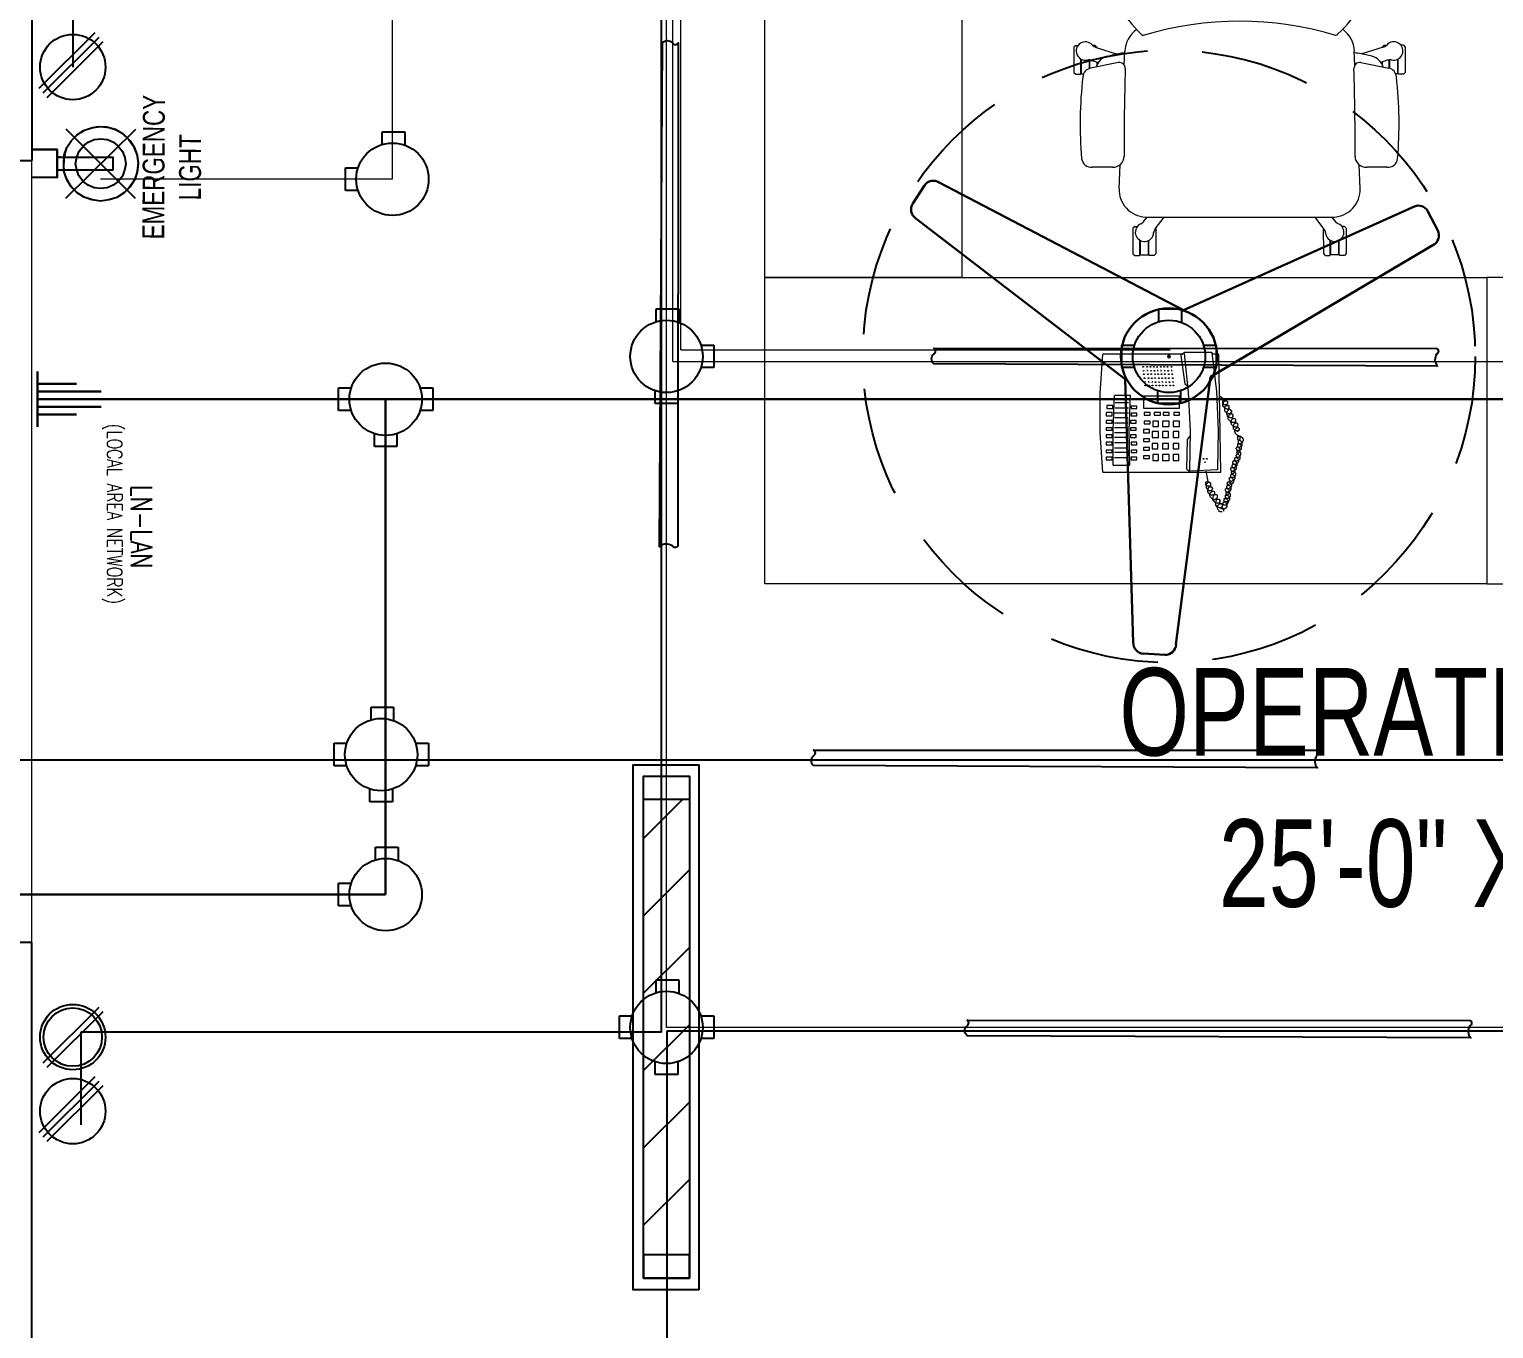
# Model space of a CAD drawing. Header units: inches. Extents: x 62 to 3150, y -3 to 634.
# Drawn here: x 309.3 to 443.2, y 132.3 to 251.1 of the extents above; entities that cross this region are included whole.
import ezdxf
from ezdxf.enums import TextEntityAlignment as Align

# ---------------------------------------------------------------- set-up
doc = ezdxf.new("R2010")
doc.units = ezdxf.units.IN
doc.header["$MEASUREMENT"] = 0
doc.linetypes.add('DASHED', pattern=[0.75, 0.5, -0.25])
for name, color, linetype in [('Cables', 7, 'Continuous'), ('Layer 1', 7, 'Continuous'), ('Sockets', 7, 'Continuous'), ('wall 05', 252, 'Continuous')]:
    doc.layers.add(name, color=color, linetype=linetype)
for name, color, linetype, lineweight in [('E-CF-Ceiling-Fan', 42, 'Continuous', 30), ('E-LAN', 6, 'Continuous', 30), ('HACTH', 8, 'Continuous', 9), ('ID-FURN', 7, 'Continuous', 15), ('Text', 252, 'Continuous', 15), ('WINDOW', 140, 'Continuous', 9)]:
    doc.layers.add(name, color=color, linetype=linetype, lineweight=lineweight)
doc.styles.add('Swiss721', font='swisscl.ttf')
doc.styles.add('TAVE1', font='ROMANS.shx', dxfattribs={"width": 0.75})

# ---------------------------------------------------------------- blocks, each defined once
blk = doc.blocks.new('ch-1')
at = {"layer": 'ID-FURN', "color": 252, "lineweight": 13}
for p, q in [((300.3, 344.5), (296.8, 340.7)), ((296.8, 340.7), (296.8, 331)), ((353.2, 344.5), (300.3, 344.5)), ((356.8, 340.7), (353.2, 344.5)), ((356.8, 340.7), (356.8, 336.1)), ((296.8, 331), (297.8, 330)), ((297.8, 330), (328.3, 330)), ((297.8, 329), (297.8, 324.4)), ((297.8, 329), (327.8, 329)), ((308.6, 312.4), (326.6, 312.4)), ((308.9, 311.3), (326.5, 311.3)), ((325.7, 307.1), (321.2, 293.8)), ((356.8, 300.6), (356.8, 305.2)), ((322.2, 296.8), (316, 296.8)), ((352.6, 298.3), (338.8, 254.6)), ((353.2, 296.8), (352.1, 296.8)), ((356.8, 300.6), (353.2, 296.8)), ((-76.1, 221.9), (-79.7, 218.1)), ((-79.7, 218.1), (-79.7, 208.4)), ((-23.3, 221.9), (-76.1, 221.9)), ((-19.7, 218.1), (-23.3, 221.9)), ((-19.7, 218.1), (-19.7, 213)), ((-79.7, 208.4), (-78.7, 207.4)), ((-79.7, 187.7), (-78.7, 188.7)), ((-79.7, 178), (-79.7, 187.7)), ((-78.7, 207.4), (-48.2, 207.4)), ((-78.7, 206.3), (-78.7, 189.7)), ((-78.7, 206.3), (-48.7, 206.3)), ((-78.7, 189.7), (-48.7, 189.7)), ((-78.7, 188.7), (-48.2, 188.7)), ((-76.1, 174.2), (-79.7, 178)), ((-22.8, 174.2), (-76.1, 174.2)), ((-24.5, 175.5), (0, 157.3)), ((559, 14.7), (520.5, 15)), ((533.3, 24.3), (529.8, 20.5)), ((529.8, 20.5), (529.8, 14.9)), ((586.2, 24.3), (533.3, 24.3)), ((589.8, 20.5), (586.2, 24.3)), ((589.8, 20.5), (589.8, 16)), ((559, -13.7), (520.5, -14)), ((529.8, -19.6), (529.8, -13.9)), ((533.3, -23.4), (529.8, -19.6)), ((586.2, -23.4), (533.3, -23.4)), ((589.8, -19.6), (586.2, -23.4)), ((589.8, -19.6), (589.8, -15)), ((-76.1, -173.7), (-79.7, -177.5)), ((-79.7, -177.5), (-79.7, -187.2)), ((-22.8, -173.7), (-76.1, -173.7)), ((-24.5, -175), (0, -156.8)), ((-79.7, -187.2), (-78.7, -188.2)), ((-79.7, -207.9), (-78.7, -206.9)), ((-79.7, -217.6), (-79.7, -207.9)), ((-78.7, -188.2), (-48.2, -188.2)), ((-78.7, -189.2), (-48.7, -189.2)), ((-78.7, -205.8), (-78.7, -189.2)), ((-78.7, -205.8), (-48.7, -205.8)), ((-78.7, -206.9), (-48.2, -206.9)), ((-19.7, -217.6), (-19.7, -212.6)), ((-7.9, -197.9), (0, -192.2)), ((-76.1, -221.4), (-79.7, -217.6)), ((-23.3, -221.4), (-76.1, -221.4)), ((-19.7, -217.6), (-23.3, -221.4)), ((352.6, -297.8), (338.8, -254.1)), ((322.2, -296.3), (316, -296.3)), ((325.7, -306.6), (321.2, -293.4)), ((353.2, -296.3), (352.1, -296.3)), ((356.8, -300.1), (353.2, -296.3)), ((356.8, -300.1), (356.8, -304.7)), ((296.8, -330.5), (297.8, -329.5)), ((296.8, -340.2), (296.8, -330.5)), ((297.8, -328.5), (297.8, -323.9)), ((297.8, -328.5), (327.8, -328.5)), ((297.8, -329.5), (328.3, -329.5)), ((308.6, -311.9), (326.6, -311.9)), ((308.9, -310.8), (326.5, -310.8)), ((300.3, -344), (296.8, -340.2)), ((353.2, -344), (300.3, -344)), ((356.8, -340.2), (353.2, -344)), ((356.8, -340.2), (356.8, -335.7))]:
    blk.add_line(p, q, dxfattribs=at)
at = {"layer": 'ID-FURN', "color": 252}
for p, q in [((103.8, 264.3), (103.4, 306.4)), ((334.1, 275.2), (336.4, 265.8)), ((59.4, 250.7), (108.5, 248.6)), ((315.6, 239.8), (344.3, 238.6)), ((-7.9, 198.4), (0, 192.7)), ((0, 195.9), (0, -195.9)), ((315.6, -239.4), (344.3, -238.1)), ((59.4, -250.2), (108.5, -248.1)), ((103.4, -305.9), (103.8, -263.8)), ((334.1, -274.7), (336.4, -265.3))]:
    blk.add_line(p, q, dxfattribs=at)
for points in [[(320.9, 252), (309.1, 310.4)], [(320.9, -251.5), (309.1, -309.9)]]:
    blk.add_lwpolyline(points, dxfattribs=at)
at = {"layer": 'ID-FURN', "color": 252, "lineweight": 13}
blk.add_lwpolyline([(494.6, -25.6), (520.5, -21.8), (520.5, 22.3), (494.6, 26.1)], dxfattribs=at)
for centre, radius, start, end in [((345, 320.7), 19.1, 310.5325, 193.4675), ((306.6, 313.2), 20, 342.2096, 8.7154), ((371.6, 292), 20, 135.2846, 161.7905), ((-31.5, 198), 19.1, 22.5325, 265.4675), ((3.9, 214.5), 20, 207.2846, 233.7904), ((-36.3, 159.2), 20, 54.2096, 80.7154), ((559, 34.7), 20, 270.2096, 296.7154), ((577.9, 0.5), 19.1, 238.5325, 121.4675), ((559, -33.7), 20, 63.2846, 89.7905), ((-31.5, -197.5), 19.1, 94.5325, 337.4675), ((-36.3, -158.7), 20, 279.2846, 305.7904), ((3.9, -214), 20, 126.2096, 152.7154), ((371.6, -291.5), 20, 198.2096, 224.7154), ((306.6, -312.7), 20, 351.2846, 17.7904), ((345, -320.2), 19.1, 166.5325, 49.4675)]:
    blk.add_arc(centre, radius, start, end, dxfattribs=at)
at = {"layer": 'ID-FURN', "color": 252}
for centre, radius, start, end in [((123.4, 308.5), 20.1, 95.0446, 186.0128), ((193.8, -510.8), 842.5, 83.3556, 94.9128), ((290, 306.5), 19.6, 11.3923, 86.0755), ((303.1, 267.6), 31.9, 13.7582, 74.5871), ((57, 193.7), 57, 87.5809, 177.8265), ((125.9, 262.4), 22.2, 175.0498, 270.9397), ((309, 250), 12.1, 267.6468, 9.6188), ((109.5, 210.3), 233.5, 7.127, 13.7582), ((596.7, 1.2), 296.9, 122.0525, 136.7624), ((445.4, 243.8), 11.1, 21.1039, 124.6268), ((439.4, 241.8), 11.1, 21.1039, 91.3806), ((-305.9, 0.2), 794.5, 341.9963, 18.0037), ((-305.9, 0.2), 800.8, 341.9963, 18.0037), ((147, -5274.9), 5515.2, 88.3219, 90.2152), ((341.6, 178.9), 59.8, 36.272, 87.3972), ((391.5, 194.2), 15.3, 136.9683, 155.6038), ((-286, 0.2), 693.1, 343.2048, 16.7952), ((57, -193.2), 57, 182.1735, 272.4191), ((391.5, -193.7), 15.3, 204.3962, 223.0317), ((596.7, -0.8), 296.9, 223.2376, 237.9475), ((125.9, -261.9), 22.2, 89.0603, 184.9502), ((147, 5275.4), 5515.2, 269.7848, 271.6781), ((309, -249.5), 12.1, 350.3812, 92.3532), ((109.5, -209.8), 233.5, 346.2418, 352.873), ((341.6, -178.9), 59.8, 272.6028, 324.0692), ((439.4, -241.3), 11.1, 268.6194, 338.8961), ((445.4, -243.3), 11.1, 235.3732, 338.8961), ((303.1, -267.1), 31.9, 285.413, 346.2418), ((123.4, -308), 20.1, 173.9872, 264.9554), ((193.8, 511.3), 842.5, 265.0872, 276.6444), ((290, -306), 19.6, 273.9245, 348.6077)]:
    blk.add_arc(centre, radius, start, end, dxfattribs=at)
blk = doc.blocks.new('g')
at = {"layer": 'wall 05'}
for p, q in [((143926.95, 171474.13), (143921.95, 171474.13)), ((143921.95, 171474.13), (143921.95, 171424.63)), ((143926.95, 171424.63), (143926.95, 171474.13)), ((143921.95, 171424.63), (143926.95, 171424.63))]:
    blk.add_line(p, q, dxfattribs=at)
blk = doc.blocks.new('CF')
for p, q in [((-23.84, 14.22), (-22.76, 15.89)), ((1.35, 4.29), (-21.39, 16.19)), ((1.35, 4.29), (22.9, 13.97)), ((-4.07, -2.11), (-23.55, 12.84)), ((24.1, 13.48), (25.01, 11.71)), ((3.87, -1.9), (24.71, 10.43)), ((-4.07, -2.11), (-3.33, -26.62)), ((3.87, -1.9), (0.65, -26.82)), ((-0.39, -27.76), (-2.38, -27.66))]:
    blk.add_line(p, q)
for radius in [4.48, 0.0888]:
    blk.add_circle((0, 0), radius)
for centre, radius, start, end in [((-21.93, 15.35), 0.996, 57.1351, 147.1351), ((-23.01, 13.68), 0.996, 147.1351, 237.1351), ((23.21, 13.03), 0.996, 27.1351, 117.1351), ((24.09, 11.25), 1.03, 299.2548, 26.4357), ((-2.33, -26.67), 0.996, 177.1351, 267.1351), ((-0.34, -26.77), 0.996, 267.1351, 357.1351)]:
    blk.add_arc(centre, radius, start, end)
blk = doc.blocks.new('TELEPHONE')
at = {"layer": 'Layer 1', "lineweight": 9}
for points in [[(10.5, 13.62), (10.32, 13.62), (10.26, 13.56), (10.2, 13.5), (10.08, 13.38), (10.08, 13.02), (10.14, 12.9), (10.2, 12.84)], [(10.74, 14.04), (10.68, 14.04), (10.56, 13.98), (10.5, 13.98), (10.32, 13.8), (10.32, 13.5), (10.38, 13.38), (10.38, 13.32), (10.44, 13.26)], [(10.92, 14.4), (10.74, 14.4), (10.62, 14.34), (10.62, 14.28), (10.56, 14.22), (10.5, 14.1), (10.5, 13.86), (10.56, 13.8), (10.62, 13.74), (10.68, 13.68)], [(10.68, 13.5), (10.68, 13.56), (10.62, 13.62), (10.5, 13.62)], [(10.92, 13.92), (10.86, 13.98), (10.8, 14.04), (10.68, 14.04)], [(10.68, 13.68), (10.74, 13.68), (10.74, 13.62), (10.8, 13.62), (10.8, 13.68), (10.86, 13.68), (10.92, 13.74), (10.92, 13.8)], [(10.74, 13.38), (10.74, 13.44), (10.68, 13.5)], [(10.8, 14.1), (10.8, 14.04), (10.98, 14.04), (10.98, 14.1), (11.04, 14.1), (11.04, 14.34)], [(11.1, 13.5), (11.16, 13.5), (11.28, 13.62), (11.28, 13.68), (11.34, 13.68), (11.34, 13.98), (11.28, 13.98), (11.28, 14.04), (11.22, 14.1), (11.16, 14.1), (11.1, 14.16), (10.92, 14.16), (10.86, 14.1), (10.8, 14.1)], [(10.92, 13.8), (10.92, 13.92)], [(11.1, 13.8), (11.04, 13.8), (11.04, 13.74), (10.98, 13.68), (10.98, 13.62), (11.04, 13.56)], [(11.04, 13.56), (11.04, 13.5), (11.1, 13.5)], [(11.16, 13.2), (11.28, 13.2), (11.34, 13.26), (11.46, 13.38), (11.46, 13.56), (11.4, 13.62), (11.4, 13.68), (11.34, 13.74), (11.28, 13.74), (11.28, 13.8), (11.1, 13.8)], [(11.22, 13.5), (11.16, 13.5), (11.1, 13.44)], [(11.1, 13.44), (11.1, 13.26)], [(11.22, 12.96), (11.22, 12.9), (11.4, 12.9), (11.46, 12.96), (11.52, 13.02), (11.52, 13.08), (11.58, 13.14), (11.58, 13.32), (11.52, 13.38), (11.52, 13.44), (11.46, 13.44), (11.4, 13.5), (11.16, 13.5)], [(9.66, 12.06), (9.54, 12.06), (9.42, 11.94), (9.42, 11.7), (9.48, 11.7), (9.48, 11.64), (9.6, 11.64)], [(9.9, 12.48), (9.72, 12.48), (9.48, 12.24), (9.48, 11.88), (9.6, 11.76)], [(10.02, 12.9), (9.9, 12.9), (9.78, 12.84), (9.72, 12.78), (9.66, 12.72), (9.66, 12.66), (9.6, 12.6), (9.6, 12.36), (9.66, 12.24), (9.66, 12.18), (9.72, 12.12)], [(9.84, 12), (9.78, 12.06), (9.66, 12.06)], [(9.72, 12.12), (9.96, 12.12), (9.96, 12.18), (10.02, 12.24)], [(10.26, 13.32), (10.14, 13.32), (10.08, 13.26), (10.02, 13.26), (9.96, 13.2), (9.9, 13.14), (9.84, 13.08), (9.78, 12.96), (9.78, 12.84), (9.84, 12.72), (9.84, 12.66), (9.9, 12.6), (9.96, 12.54)], [(9.96, 12.36), (9.96, 12.48), (9.78, 12.48)], [(10.02, 12.24), (10.02, 12.3), (9.96, 12.36)], [(10.2, 12.78), (10.14, 12.84), (10.14, 12.9), (10.02, 12.9)], [(10.44, 13.08), (10.44, 13.14), (10.38, 13.2), (10.32, 13.26), (10.26, 13.26), (10.2, 13.32), (10.14, 13.32)], [(10.2, 12.84), (10.38, 12.84), (10.44, 12.9), (10.44, 12.96)], [(10.44, 13.26), (10.68, 13.26), (10.68, 13.38), (10.74, 13.38)], [(10.44, 12.96), (10.44, 13.08)], [(11.1, 13.26), (11.1, 13.2), (11.16, 13.2)], [(11.34, 13.2), (11.28, 13.2), (11.28, 13.14), (11.22, 13.14), (11.22, 12.96)], [(11.34, 12.6), (11.28, 12.54), (11.22, 12.48), (11.22, 12.3)], [(11.22, 12.3), (11.28, 12.3), (11.28, 12.24)], [(11.4, 12.84), (11.28, 12.84), (11.28, 12.78)], [(11.28, 12.24), (11.34, 12.24), (11.4, 12.3), (11.46, 12.3), (11.52, 12.36), (11.52, 12.42), (11.58, 12.48), (11.58, 12.66), (11.52, 12.72), (11.52, 12.78), (11.46, 12.84), (11.4, 12.84)], [(11.28, 12.78), (11.28, 12.66), (11.34, 12.6)], [(11.34, 12.6), (11.46, 12.6), (11.52, 12.66), (11.58, 12.72), (11.64, 12.78), (11.64, 13.02), (11.58, 13.08), (11.52, 13.14), (11.46, 13.2), (11.34, 13.2)], [(11.4, 11.94), (11.46, 11.94), (11.52, 12), (11.58, 12), (11.64, 12.06), (11.64, 12.12), (11.7, 12.18), (11.7, 12.42), (11.64, 12.42), (11.64, 12.48), (11.58, 12.54), (11.52, 12.54), (11.46, 12.6), (11.34, 12.6)], [(11.4, 12.24), (11.34, 12.18), (11.34, 12.06), (11.4, 12)], [(11.46, 11.64), (11.52, 11.64), (11.58, 11.7), (11.64, 11.7), (11.7, 11.76), (11.7, 11.82), (11.76, 11.88), (11.76, 12.06), (11.7, 12.12), (11.7, 12.18), (11.64, 12.24), (11.58, 12.24), (11.52, 12.3), (11.46, 12.3), (11.4, 12.24)], [(0, 10.8), (-0.24, 7.2), (-0.24, 3.6), (0, 0)], [(0, 10.8), (10.8, 10.8)], [(9.42, 10.68), (9.6, 11.64)], [(9.6, 11.76), (9.66, 11.7), (9.78, 11.7), (9.78, 11.76), (9.84, 11.76), (9.84, 11.82)], [(9.84, 11.82), (9.84, 12)], [(10.8, 10.8), (10.62, 0)], [(11.4, 12), (11.4, 11.94)], [(11.46, 11.94), (11.4, 11.88), (11.4, 11.7)], [(11.4, 11.7), (11.46, 11.7), (11.46, 11.64)], [(11.52, 12), (11.46, 11.94)], [(11.64, 11.28), (11.76, 11.28), (11.82, 11.34), (11.88, 11.4), (11.88, 11.46), (11.94, 11.52), (11.94, 11.7), (11.88, 11.76), (11.88, 11.82), (11.82, 11.82), (11.76, 11.88), (11.52, 11.88)], [(11.64, 11.58), (11.58, 11.52)], [(11.58, 11.52), (11.58, 11.34)], [(11.58, 11.34), (11.58, 11.28), (11.64, 11.28)], [(11.7, 11.7), (11.7, 11.64), (11.64, 11.64)], [(11.76, 10.98), (11.82, 10.98), (11.88, 11.04), (11.94, 11.04), (12, 11.1), (12, 11.16), (12.06, 11.22), (12.06, 11.4), (12, 11.46), (12, 11.52), (11.94, 11.52), (11.88, 11.58), (11.82, 11.58), (11.76, 11.64), (11.7, 11.64), (11.64, 11.58), (11.7, 11.58)], [(11.76, 11.28), (11.7, 11.22), (11.7, 11.04)], [(11.7, 11.04), (11.76, 10.98)], [(11.82, 11.34), (11.82, 11.28), (11.76, 11.28)], [(11.88, 10.92), (11.76, 10.92), (11.76, 10.86)], [(11.76, 10.32), (11.82, 10.32), (11.88, 10.38), (11.94, 10.38), (12, 10.44), (12, 10.5), (12.06, 10.56), (12.06, 10.74), (12, 10.8), (12, 10.86), (11.94, 10.92), (11.88, 10.92)], [(11.76, 10.86), (11.76, 10.74)], [(11.76, 10.74), (11.82, 10.68)], [(11.82, 10.68), (11.94, 10.68), (12.06, 10.8), (12.12, 10.86), (12.12, 11.1), (12.06, 11.16), (12, 11.22), (12, 11.28), (11.88, 11.28), (11.82, 11.34)], [(0.84, 9.42), (0.3, 9.42), (0.3, 9.66), (0.84, 9.66)], [(0.84, 9.66), (0.84, 9.42)], [(0.96, 10.14), (2.46, 10.14)], [(0.96, 10.14), (0.96, 6.96), (1.08, 3.78)], [(2.28, 9.48), (1.08, 9.48)], [(2.46, 10.14), (2.4, 6.96), (2.52, 3.78)], [(3.12, 9.42), (2.58, 9.42), (2.58, 9.66), (3.12, 9.66)], [(3.12, 9.66), (3.12, 9.42)], [(4.26, 9.3), (3.72, 9.3), (3.72, 9.54), (4.26, 9.54)], [(4.26, 9.54), (4.26, 9.3)], [(4.56, 9.72), (5.1, 9.72)], [(4.56, 9.18), (4.56, 9.72)], [(5.1, 9.72), (5.1, 9.18)], [(6.06, 9.18), (5.46, 9.18), (5.46, 9.72), (6.06, 9.72)], [(6.06, 9.72), (6.06, 9.18)], [(6.96, 9.18), (6.42, 9.18), (6.42, 9.72), (6.96, 9.72)], [(6.96, 9.72), (6.96, 9.18)], [(7.44, -0.06), (7.8, 3.48), (7.98, 7.02), (7.92, 10.62)], [(7.68, 10.5), (7.92, 10.68)], [(7.68, 10.5), (7.74, 7.8), (7.98, 7.5)], [(7.98, 10.68), (7.92, 10.68), (7.92, 10.62)], [(10.44, 10.56), (7.98, 10.68)], [(9.24, 9.6), (9.18, 9.6), (9.18, 9.54), (9.24, 9.54), (9.24, 9.6)], [(9.18, 9.6), (9.18, 9.6)], [(9.3, 9.9), (9.36, 9.84), (9.36, 9.9), (9.3, 9.9)], [(9.54, 9.6), (9.48, 9.6), (9.48, 9.54), (9.54, 9.54), (9.54, 9.6)], [(9.48, 9.6), (9.48, 9.6)], [(9.96, -0.12), (10.38, 3.42), (10.56, 6.96), (10.5, 10.5)], [(10.5, 10.5), (10.5, 10.56), (10.44, 10.56)], [(11.76, 10.62), (11.7, 10.56), (11.7, 10.38)], [(11.7, 10.38), (11.76, 10.38), (11.76, 10.32)], [(11.82, 10.68), (11.76, 10.62)], [(11.88, 10.08), (11.88, 10.02), (11.94, 10.02), (12, 10.08), (12.06, 10.08), (12.12, 10.14), (12.12, 10.2), (12.18, 10.26), (12.18, 10.5), (12.12, 10.5), (12.12, 10.56), (12.06, 10.62), (12, 10.62), (11.94, 10.68), (11.82, 10.68)], [(11.94, 10.38), (11.88, 10.38), (11.88, 10.32), (11.82, 10.26), (11.82, 10.14), (11.88, 10.08)], [(11.94, 10.02), (11.88, 9.96), (11.88, 9.84), (11.94, 9.78), (11.94, 9.72)], [(11.94, 9.72), (12, 9.72), (12.06, 9.78), (12.12, 9.78), (12.18, 9.84), (12.18, 9.9), (12.24, 9.96), (12.24, 10.2), (12.18, 10.2), (12.18, 10.26), (12.12, 10.32), (12.06, 10.32), (12, 10.38), (11.94, 10.38)], [(12, 10.08), (11.94, 10.02)], [(12.12, 9.42), (12.18, 9.42), (12.24, 9.48), (12.3, 9.48), (12.36, 9.54), (12.42, 9.6), (12.42, 9.84), (12.36, 9.9), (12.36, 9.96), (12.3, 9.96), (12.24, 10.02), (12.18, 10.02), (12.12, 10.08), (12.06, 10.08), (12, 10.02)], [(12.12, 9.72), (12.06, 9.66), (12.06, 9.48)], [(12.06, 9.48), (12.12, 9.48), (12.12, 9.42)], [(12.18, 9.78), (12.12, 9.72)], [(12.3, 9.48), (12.3, 9.42), (12.24, 9.42), (12.24, 9.36), (12.18, 9.3), (12.18, 9.24), (12.24, 9.18)], [(12.36, 8.82), (12.42, 8.82), (12.42, 8.88), (12.48, 8.88), (12.6, 9), (12.6, 9.24), (12.54, 9.3), (12.54, 9.36), (12.48, 9.42), (12.42, 9.42), (12.36, 9.48), (12.3, 9.48)], [(0.84, 8.76), (0.3, 8.76), (0.3, 9), (0.84, 9)], [(0.84, 8.04), (0.3, 8.04), (0.3, 8.28), (0.84, 8.28)], [(0.84, 9), (0.84, 8.76)], [(0.84, 8.28), (0.84, 8.04)], [(2.28, 9), (1.08, 9)], [(2.28, 8.58), (1.08, 8.58)], [(2.28, 8.1), (1.08, 8.1)], [(3.12, 8.76), (2.58, 8.76), (2.58, 9), (3.12, 9)], [(3.12, 8.04), (2.58, 8.04), (2.58, 8.28), (3.12, 8.28)], [(3.12, 9), (3.12, 8.76)], [(3.12, 8.28), (3.12, 8.04)], [(4.26, 8.52), (3.72, 8.52), (3.72, 8.76), (4.26, 8.76)], [(4.26, 8.76), (4.26, 8.52)], [(4.5, 8.64), (5.04, 8.64)], [(4.5, 8.16), (4.5, 8.64)], [(5.04, 8.16), (4.5, 8.16)], [(5.1, 9.18), (4.56, 9.18)], [(5.04, 8.64), (5.04, 8.16)], [(6, 8.16), (5.46, 8.16), (5.46, 8.64), (6, 8.64)], [(6, 8.64), (6, 8.16)], [(6.96, 8.16), (6.42, 8.16), (6.42, 8.64), (6.96, 8.64)], [(6.96, 8.64), (6.96, 8.16)], [(12.3, 8.82), (12.24, 8.76), (12.24, 8.7), (12.18, 8.64), (12.18, 8.58), (12.24, 8.52)], [(12.36, 9.06), (12.3, 9.06), (12.24, 9)], [(12.24, 9), (12.24, 8.94), (12.3, 8.88), (12.3, 8.82), (12.36, 8.82)], [(12.24, 8.52), (12.24, 8.46), (12.3, 8.46)], [(12.3, 8.46), (12.36, 8.46), (12.42, 8.52), (12.48, 8.58), (12.54, 8.64), (12.54, 8.94), (12.42, 9.06), (12.36, 9.06)], [(12.42, 8.52), (12.36, 8.46)], [(12.36, 8.46), (12.36, 8.22)], [(12.36, 8.22), (12.36, 8.16), (12.42, 8.16)], [(12.42, 7.5), (12.6, 7.5), (12.72, 7.62), (12.78, 7.62), (12.78, 7.68), (12.84, 7.74), (12.84, 7.92), (12.78, 7.98), (12.78, 8.04), (12.72, 8.1), (12.66, 8.16), (12.6, 8.16), (12.48, 8.22)], [(12.48, 8.22), (12.42, 8.22), (12.42, 8.16)], [(12.42, 8.16), (12.42, 7.92)], [(0.84, 7.38), (0.3, 7.38), (0.3, 7.62), (0.84, 7.62)], [(0.84, 6.72), (0.3, 6.72), (0.3, 6.96), (0.84, 6.96)], [(0.84, 7.62), (0.84, 7.38)], [(0.84, 6.96), (0.84, 6.72)], [(2.28, 7.62), (1.08, 7.62)], [(2.28, 7.2), (1.08, 7.2)], [(2.28, 6.72), (1.08, 6.72)], [(3.06, 7.38), (2.52, 7.38), (2.52, 7.62), (3.06, 7.62)], [(3.06, 6.72), (2.52, 6.72), (2.52, 6.96), (3.06, 6.96)], [(3.06, 7.62), (3.06, 7.38)], [(3.06, 6.96), (3.06, 6.72)], [(4.26, 7.74), (3.72, 7.74), (3.72, 7.98), (4.26, 7.98)], [(4.26, 6.9), (3.72, 6.9), (3.72, 7.2), (4.26, 7.2)], [(4.26, 7.98), (4.26, 7.74)], [(4.26, 7.2), (4.26, 6.9)], [(4.5, 7.62), (5.1, 7.62)], [(4.5, 7.08), (4.5, 7.62)], [(5.1, 7.08), (4.5, 7.08)], [(5.1, 7.62), (5.1, 7.08)], [(6, 7.08), (5.46, 7.08), (5.46, 7.62), (6, 7.62)], [(6, 7.62), (6, 7.08)], [(6.96, 7.08), (6.42, 7.08), (6.42, 7.62), (6.96, 7.62)], [(6.96, 7.62), (6.96, 7.08)], [(12.36, 7.08), (12.3, 7.02), (12.12, 7.02), (12.06, 6.96), (12, 6.9), (11.94, 6.84), (11.94, 6.48), (12, 6.42), (12, 6.36), (12.06, 6.3)], [(12.36, 7.44), (12.3, 7.44), (12.12, 7.26), (12.12, 7.2), (12.06, 7.14), (12.06, 6.9), (12.12, 6.84), (12.18, 6.78), (12.24, 6.72)], [(12.48, 6.96), (12.42, 6.96), (12.42, 7.02), (12.36, 7.02), (12.36, 7.08), (12.3, 7.08), (12.24, 7.02)], [(12.24, 6.72), (12.24, 6.66), (12.36, 6.66), (12.36, 6.72), (12.42, 6.72), (12.48, 6.78), (12.48, 6.84)], [(12.48, 7.86), (12.42, 7.86), (12.36, 7.8)], [(12.36, 7.8), (12.36, 7.5), (12.42, 7.5)], [(12.42, 7.92), (12.42, 7.86), (12.48, 7.86)], [(12.48, 6.84), (12.48, 6.96)], [(0.84, 6.06), (0.3, 6.06), (0.3, 6.3), (0.84, 6.3)], [(0.84, 5.34), (0.3, 5.34), (0.3, 5.64), (0.84, 5.64)], [(0.84, 6.3), (0.84, 6.06)], [(0.84, 5.64), (0.84, 5.34)], [(2.28, 6.3), (1.08, 6.3)], [(2.28, 5.82), (1.08, 5.82)], [(2.34, 5.4), (1.08, 5.4)], [(3.06, 6.06), (2.52, 6.06), (2.52, 6.3), (3.06, 6.3)], [(3.12, 5.4), (2.58, 5.4), (2.58, 5.64), (3.12, 5.64)], [(3.06, 6.3), (3.06, 6.06)], [(3.12, 5.64), (3.12, 5.4)], [(4.32, 6.12), (3.78, 6.12), (3.78, 6.36), (4.32, 6.36)], [(4.32, 5.34), (3.78, 5.34), (3.78, 5.58), (4.32, 5.58)], [(4.32, 6.36), (4.32, 6.12)], [(4.32, 5.58), (4.32, 5.34)], [(4.56, 6.6), (5.1, 6.6)], [(4.56, 6.12), (4.56, 6.6)], [(5.1, 6.12), (4.56, 6.12)], [(4.68, 5.58), (5.28, 5.58)], [(4.68, 5.34), (4.68, 5.58)], [(5.1, 6.6), (5.1, 6.12)], [(5.28, 5.58), (5.28, 5.34)], [(6.06, 6.12), (5.46, 6.12), (5.46, 6.6), (6.06, 6.6)], [(6.06, 5.34), (5.52, 5.34), (5.52, 5.58), (6.06, 5.58)], [(6.06, 6.6), (6.06, 6.12)], [(6.06, 5.58), (6.06, 5.34)], [(7.02, 6.12), (6.42, 6.12), (6.42, 6.6), (7.02, 6.6)], [(7.02, 5.34), (6.48, 5.34), (6.48, 5.58), (7.02, 5.58)], [(7.02, 6.6), (7.02, 6.12)], [(7.02, 5.58), (7.02, 5.34)], [(11.58, 5.46), (11.52, 5.46), (11.4, 5.4), (11.34, 5.4), (11.28, 5.34), (11.22, 5.28), (11.16, 5.22), (11.16, 4.8), (11.28, 4.68)], [(11.76, 5.82), (11.64, 5.82), (11.52, 5.76), (11.46, 5.76), (11.4, 5.7), (11.4, 5.58), (11.34, 5.52), (11.34, 5.28), (11.4, 5.22), (11.46, 5.16), (11.46, 5.1)], [(11.94, 6.24), (11.76, 6.24), (11.7, 6.18), (11.46, 5.94), (11.46, 5.76), (11.52, 5.7), (11.52, 5.64), (11.58, 5.52), (11.64, 5.52)], [(11.76, 5.34), (11.7, 5.34), (11.7, 5.4), (11.64, 5.4), (11.64, 5.46), (11.52, 5.46)], [(11.64, 5.52), (11.64, 5.46), (11.82, 5.46), (11.82, 5.52), (11.88, 5.52), (11.88, 5.7)], [(12.18, 6.66), (12.06, 6.66), (12, 6.6), (11.94, 6.6), (11.88, 6.54), (11.82, 6.48), (11.76, 6.42), (11.76, 6.36), (11.7, 6.24), (11.7, 6.18), (11.76, 6.12), (11.76, 6), (11.88, 5.88)], [(11.88, 5.7), (11.88, 5.76), (11.82, 5.76), (11.82, 5.82), (11.7, 5.82)], [(12.12, 6.12), (12.12, 6.18), (12.06, 6.18), (12.06, 6.24), (11.94, 6.24)], [(12.06, 6.3), (12.12, 6.3), (12.18, 6.24), (12.24, 6.3), (12.3, 6.3), (12.3, 6.36), (12.36, 6.42), (12.36, 6.48), (12.3, 6.54)], [(12.3, 6.54), (12.3, 6.6), (12.24, 6.6), (12.24, 6.66), (12.12, 6.66)], [(0.9, 4.68), (0.36, 4.68), (0.36, 4.98), (0.9, 4.98)], [(0.9, 4.98), (0.9, 4.68)], [(2.34, 4.92), (1.14, 4.92)], [(2.34, 4.44), (1.14, 4.44)], [(3.12, 4.74), (2.58, 4.74), (2.58, 4.98), (3.12, 4.98)], [(3.12, 4.98), (3.12, 4.74)], [(3.72, 4.92), (7.02, 4.92)], [(3.72, 3.84), (3.72, 4.92)], [(5.28, 5.34), (4.68, 5.34)], [(7.02, 4.92), (7.02, 3.84)], [(11.1, 4.14), (10.68, 3.84)], [(11.46, 5.04), (11.34, 5.04), (11.28, 4.98), (11.22, 4.98), (10.98, 4.74), (10.98, 4.56), (11.04, 4.5), (11.04, 4.38), (11.16, 4.26)], [(11.22, 4.62), (11.1, 4.62), (10.98, 4.5), (10.98, 4.26), (11.04, 4.2), (11.1, 4.2), (11.1, 4.14)], [(11.16, 4.26), (11.34, 4.26), (11.34, 4.32), (11.4, 4.32), (11.4, 4.5)], [(11.4, 4.5), (11.4, 4.56), (11.34, 4.56), (11.34, 4.62), (11.22, 4.62)], [(11.28, 4.68), (11.52, 4.68), (11.52, 4.8)], [(11.52, 4.92), (11.52, 4.98), (11.46, 4.98), (11.46, 5.04), (11.34, 5.04)], [(11.46, 5.1), (11.52, 5.1), (11.52, 5.04), (11.64, 5.04), (11.64, 5.1), (11.7, 5.1), (11.7, 5.16), (11.76, 5.16), (11.76, 5.22)], [(11.52, 4.8), (11.52, 4.92)], [(11.76, 5.22), (11.76, 5.34)], [(2.52, 3.78), (1.08, 3.78)], [(7.02, 3.84), (3.72, 3.84)], [(3.84, 2.82), (3.9, 2.82), (3.9, 2.88), (3.84, 2.88), (3.84, 2.82)], [(4.2, 2.82), (4.26, 2.82), (4.26, 2.88), (4.2, 2.88), (4.2, 2.82)], [(4.5, 2.82), (4.56, 2.82), (4.56, 2.88), (4.5, 2.88), (4.5, 2.82)], [(4.86, 2.82), (4.92, 2.82), (4.92, 2.88), (4.86, 2.88), (4.86, 2.82)], [(5.16, 2.82), (5.22, 2.82), (5.22, 2.88), (5.16, 2.88), (5.16, 2.82)], [(5.46, 2.82), (5.52, 2.82), (5.52, 2.88), (5.46, 2.88), (5.46, 2.82)], [(5.76, 2.82), (5.82, 2.82), (5.82, 2.88), (5.76, 2.88), (5.76, 2.82)], [(6.12, 2.82), (6.18, 2.82), (6.18, 2.88), (6.12, 2.88), (6.12, 2.82)], [(6.42, 2.82), (6.48, 2.82), (6.48, 2.88), (6.42, 2.88), (6.42, 2.82)], [(7.14, 0.12), (7.5, 2.7)], [(7.5, 2.7), (7.74, 2.88)], [(3.72, 1.8), (3.78, 1.8), (3.78, 1.86), (3.72, 1.86), (3.72, 1.8)], [(3.72, 1.5), (3.78, 1.5), (3.72, 1.56), (3.72, 1.5)], [(3.78, 2.16), (3.84, 2.16), (3.84, 2.22), (3.78, 2.22), (3.78, 2.16)], [(4.08, 1.8), (4.14, 1.8), (4.14, 1.86), (4.08, 1.86), (4.08, 1.8)], [(4.14, 2.16), (4.2, 2.16), (4.2, 2.22), (4.14, 2.22), (4.14, 2.16)], [(4.38, 1.8), (4.44, 1.8), (4.44, 1.86), (4.38, 1.86), (4.38, 1.8)], [(4.38, 1.5), (4.44, 1.5), (4.38, 1.56), (4.38, 1.5)], [(4.44, 2.16), (4.5, 2.16), (4.5, 2.22), (4.44, 2.22), (4.44, 2.16)], [(4.68, 1.5), (4.74, 1.5), (4.74, 1.56), (4.68, 1.56), (4.68, 1.5)], [(4.74, 2.16), (4.8, 2.16), (4.8, 2.22), (4.74, 2.22), (4.74, 2.16)], [(4.74, 1.8), (4.8, 1.8), (4.8, 1.86), (4.74, 1.86), (4.74, 1.8)], [(4.8, 2.52), (4.86, 2.52), (4.86, 2.58), (4.8, 2.58), (4.8, 2.52)], [(5.04, 1.8), (5.1, 1.8), (5.1, 1.86), (5.04, 1.86), (5.04, 1.8)], [(5.1, 2.52), (5.16, 2.52), (5.16, 2.58), (5.1, 2.52)], [(5.1, 2.16), (5.16, 2.16), (5.16, 2.22), (5.1, 2.22), (5.1, 2.16)], [(5.34, 1.8), (5.4, 1.8), (5.4, 1.86), (5.34, 1.86), (5.34, 1.8)], [(5.4, 2.16), (5.46, 2.16), (5.46, 2.22), (5.4, 2.22), (5.4, 2.16)], [(5.64, 1.8), (5.7, 1.8), (5.7, 1.86), (5.64, 1.86), (5.64, 1.8)], [(5.64, 1.5), (5.7, 1.5), (5.64, 1.56), (5.64, 1.5)], [(5.7, 2.16), (5.76, 2.16), (5.76, 2.22), (5.7, 2.22), (5.7, 2.16)], [(5.76, 2.52), (5.82, 2.52), (5.76, 2.58), (5.76, 2.52)], [(5.94, 1.5), (6, 1.5), (6, 1.56), (5.94, 1.56), (5.94, 1.5)], [(6, 2.16), (6.06, 2.16), (6.06, 2.22), (6, 2.22), (6, 2.16)], [(6, 1.8), (6.06, 1.8), (6.06, 1.86), (6, 1.86), (6, 1.8)], [(6.06, 2.52), (6.12, 2.52), (6.12, 2.58), (6.06, 2.58), (6.06, 2.52)], [(6.3, 1.8), (6.36, 1.8), (6.36, 1.86), (6.3, 1.86), (6.3, 1.8)], [(6.36, 2.16), (6.42, 2.16), (6.42, 2.22), (6.36, 2.22), (6.36, 2.16)], [(7.32, 0), (0, 0)], [(3.72, 1.2), (3.66, 1.2), (3.66, 1.14), (3.72, 1.14), (3.72, 1.2)], [(3.66, 1.2), (3.66, 1.2)], [(4.08, 1.2), (4.02, 1.2), (4.02, 1.14), (4.08, 1.14), (4.08, 1.2)], [(4.02, 1.2), (4.02, 1.2)], [(4.38, 1.2), (4.32, 1.2), (4.32, 1.14), (4.38, 1.14), (4.38, 1.2)], [(4.32, 1.2), (4.32, 1.2)], [(4.68, 1.2), (4.62, 1.2), (4.62, 1.14), (4.68, 1.14), (4.68, 1.2)], [(4.62, 1.2), (4.62, 1.2)], [(4.92, 1.2), (4.98, 1.2), (4.98, 1.14), (5.04, 1.2), (4.92, 1.2)], [(5.34, 1.2), (5.28, 1.2), (5.28, 1.14), (5.34, 1.14), (5.34, 1.2)], [(5.28, 1.2), (5.28, 1.2)], [(5.64, 1.2), (5.58, 1.2), (5.58, 1.14), (5.64, 1.14), (5.64, 1.2)], [(5.58, 1.2), (5.58, 1.2)], [(5.94, 1.2), (5.88, 1.2), (5.88, 1.14), (5.94, 1.14), (5.94, 1.2)], [(5.88, 1.2), (5.88, 1.2)], [(6.3, 1.2), (6.24, 1.2), (6.24, 1.14), (6.3, 1.14), (6.3, 1.2)], [(6.24, 1.2), (6.24, 1.2)], [(7.44, -0.12), (7.14, 0.12)], [(10.62, 0), (10.02, 0)], [(7.44, -0.06), (7.44, -0.12), (7.5, -0.18)], [(7.5, -0.18), (9.96, -0.18), (9.96, -0.12)]]:
    blk.add_lwpolyline(points, dxfattribs=at)
for points, knots in [([(9.96, 12.54), (9.96, 12.54), (10.02, 12.54), (10.02, 12.54), (10.18, 12.52), (10.22, 12.56), (10.2, 12.72), (10.2, 12.72), (10.2, 12.78), (10.2, 12.78)], [0, 0, 0, 0, 1, 1, 1, 2, 2, 2, 3, 3, 3, 3]), ([(12.24, 9.18), (12.24, 9.18), (12.24, 9.12), (12.24, 9.12), (12.24, 9.12), (12.36, 9.12), (12.36, 9.12), (12.5, 9.29), (12.56, 9.22), (12.54, 9.42), (12.54, 9.42), (12.54, 9.6), (12.54, 9.6), (12.54, 9.6), (12.48, 9.66), (12.48, 9.66), (12.48, 9.66), (12.42, 9.72), (12.42, 9.72), (12.42, 9.72), (12.3, 9.72), (12.3, 9.72), (12.3, 9.72), (12.24, 9.78), (12.24, 9.78), (12.24, 9.78), (12.18, 9.78), (12.18, 9.78), (12.18, 9.78), (12.12, 9.72), (12.12, 9.72)], [0, 0, 0, 0, 1, 1, 1, 2, 2, 2, 3, 3, 3, 4, 4, 4, 5, 5, 5, 6, 6, 6, 7, 7, 7, 8, 8, 8, 9, 9, 9, 10, 10, 10, 10]), ([(12.42, 8.16), (12.42, 8.16), (12.48, 8.16), (12.48, 8.16), (12.75, 8.43), (12.64, 8.25), (12.66, 8.64), (12.66, 8.64), (12.66, 8.7), (12.66, 8.7), (12.66, 8.7), (12.6, 8.7), (12.6, 8.7), (12.6, 8.7), (12.54, 8.76), (12.54, 8.76), (12.54, 8.76), (12.48, 8.82), (12.48, 8.82), (12.48, 8.82), (12.3, 8.82), (12.3, 8.82)], [0, 0, 0, 0, 1, 1, 1, 2, 2, 2, 3, 3, 3, 4, 4, 4, 5, 5, 5, 6, 6, 6, 7, 7, 7, 7]), ([(12.48, 7.86), (12.48, 7.86), (12.54, 7.86), (12.54, 7.86), (12.81, 8.13), (12.7, 7.96), (12.72, 8.34), (12.72, 8.34), (12.72, 8.4), (12.72, 8.4), (12.72, 8.4), (12.66, 8.4), (12.66, 8.4), (12.66, 8.4), (12.6, 8.46), (12.6, 8.46), (12.6, 8.46), (12.54, 8.46), (12.54, 8.46), (12.54, 8.46), (12.48, 8.52), (12.48, 8.52), (12.48, 8.52), (12.42, 8.52), (12.42, 8.52)], [0, 0, 0, 0, 1, 1, 1, 2, 2, 2, 3, 3, 3, 4, 4, 4, 5, 5, 5, 6, 6, 6, 7, 7, 7, 8, 8, 8, 8]), ([(12.36, 7.44), (12.36, 7.44), (12.42, 7.44), (12.42, 7.44), (12.6, 7.63), (12.52, 7.49), (12.54, 7.8), (12.54, 7.8), (12.48, 7.86), (12.48, 7.86)], [0, 0, 0, 0, 1, 1, 1, 2, 2, 2, 3, 3, 3, 3]), ([(11.88, 5.88), (11.88, 5.88), (11.94, 5.88), (11.94, 5.88), (12.1, 5.86), (12.14, 5.9), (12.12, 6.06), (12.12, 6.06), (12.12, 6.12), (12.12, 6.12)], [0, 0, 0, 0, 1, 1, 1, 2, 2, 2, 3, 3, 3, 3]), ([(3.84, 2.52), (3.84, 2.52), (3.9, 2.52), (3.9, 2.52), (3.9, 2.52), (3.84, 2.52), (3.84, 2.52), (3.84, 2.52), (3.84, 2.58), (3.84, 2.58), (3.84, 2.58), (3.84, 2.52), (3.84, 2.52)], [0, 0, 0, 0, 1, 1, 1, 2, 2, 2, 3, 3, 3, 4, 4, 4, 4]), ([(4.02, 1.5), (4.02, 1.5), (4.08, 1.5), (4.08, 1.5), (4.08, 1.5), (4.08, 1.56), (4.08, 1.56), (4.08, 1.56), (4.08, 1.5), (4.08, 1.5), (4.08, 1.5), (4.02, 1.5), (4.02, 1.5)], [0, 0, 0, 0, 1, 1, 1, 2, 2, 2, 3, 3, 3, 4, 4, 4, 4]), ([(4.14, 2.52), (4.14, 2.52), (4.2, 2.52), (4.2, 2.52), (4.2, 2.52), (4.2, 2.58), (4.2, 2.58), (4.2, 2.58), (4.2, 2.52), (4.2, 2.52), (4.2, 2.52), (4.14, 2.52), (4.14, 2.52)], [0, 0, 0, 0, 1, 1, 1, 2, 2, 2, 3, 3, 3, 4, 4, 4, 4]), ([(4.5, 2.52), (4.5, 2.52), (4.56, 2.52), (4.56, 2.52), (4.56, 2.52), (4.5, 2.52), (4.5, 2.52), (4.5, 2.52), (4.5, 2.58), (4.5, 2.58), (4.5, 2.58), (4.5, 2.52), (4.5, 2.52)], [0, 0, 0, 0, 1, 1, 1, 2, 2, 2, 3, 3, 3, 4, 4, 4, 4]), ([(4.98, 1.5), (4.98, 1.5), (5.04, 1.5), (5.04, 1.5), (5.04, 1.5), (5.04, 1.56), (5.04, 1.56), (5.04, 1.56), (5.04, 1.5), (5.04, 1.5), (5.04, 1.5), (4.98, 1.5), (4.98, 1.5)], [0, 0, 0, 0, 1, 1, 1, 2, 2, 2, 3, 3, 3, 4, 4, 4, 4]), ([(5.28, 1.5), (5.28, 1.5), (5.34, 1.5), (5.34, 1.5), (5.34, 1.5), (5.34, 1.56), (5.34, 1.56), (5.34, 1.56), (5.34, 1.5), (5.34, 1.5), (5.34, 1.5), (5.28, 1.5), (5.28, 1.5)], [0, 0, 0, 0, 1, 1, 1, 2, 2, 2, 3, 3, 3, 4, 4, 4, 4]), ([(5.4, 2.52), (5.4, 2.52), (5.46, 2.52), (5.46, 2.52), (5.46, 2.52), (5.46, 2.58), (5.46, 2.58), (5.46, 2.58), (5.46, 2.52), (5.46, 2.52), (5.46, 2.52), (5.4, 2.52), (5.4, 2.52)], [0, 0, 0, 0, 1, 1, 1, 2, 2, 2, 3, 3, 3, 4, 4, 4, 4]), ([(6.24, 1.5), (6.24, 1.5), (6.3, 1.5), (6.3, 1.5), (6.3, 1.5), (6.3, 1.56), (6.3, 1.56), (6.3, 1.56), (6.3, 1.5), (6.3, 1.5), (6.3, 1.5), (6.24, 1.5), (6.24, 1.5)], [0, 0, 0, 0, 1, 1, 1, 2, 2, 2, 3, 3, 3, 4, 4, 4, 4]), ([(6.36, 2.52), (6.36, 2.52), (6.42, 2.52), (6.42, 2.52), (6.42, 2.52), (6.42, 2.58), (6.42, 2.58), (6.42, 2.58), (6.42, 2.52), (6.42, 2.52), (6.42, 2.52), (6.36, 2.52), (6.36, 2.52)], [0, 0, 0, 0, 1, 1, 1, 2, 2, 2, 3, 3, 3, 4, 4, 4, 4])]:
    blk.add_open_spline(points, degree=3, knots=knots, dxfattribs=at)
blk = doc.blocks.new('ASDSAETR')
for p, q in [((51404, -7188.31), (51404, -7197.3)), ((51404, -7190.29), (51410.36, -7190.29)), ((51404, -7191.55), (51414.43, -7191.55)), ((51404, -7192.81), (51418.49, -7192.81)), ((51404, -7194.07), (51414.43, -7194.07)), ((51404, -7195.33), (51410.36, -7195.33))]:
    blk.add_line(p, q)

msp = doc.modelspace()

# ---------------------------------------------------------------- hatches: boundary and pattern name
h = msp.add_hatch()
h.set_pattern_fill('ANSI31', color=256, scale=40)
h.set_pattern_definition([(45, (139.5904, 57.366), (-3.53553, 3.53553), [])])
h.paths.add_polyline_path([(369.64, 180.71), (365.44, 180.71), (365.44, 139.1), (369.64, 139.1)])

# ---------------------------------------------------------------- linework, layer by layer
at = {"color": 149, "lineweight": 20}
for p, q in [((342.47, 396.6), (342.47, 237.44)), ((342.47, 237.44), (315.79, 237.44))]:
    msp.add_line(p, q, dxfattribs=at)
at = {"color": 1}
for p, q in [((367.07, 159.44), (367.07, 281.71)), ((313.25, 254.46), (313.25, 247.69)), ((367.07, 159.44), (313.98, 159.44)), ((313.98, 159.44), (313.98, 150.97))]:
    msp.add_line(p, q, dxfattribs=at)
for p, q in [((341.55, 240.61), (341.55, 241.78)), ((341.55, 241.78), (343.62, 241.78)), ((343.62, 241.78), (343.62, 240.55)), ((338.18, 236.41), (338.18, 238.47)), ((338.18, 238.47), (339.35, 238.47)), ((339.35, 236.41), (338.18, 236.41)), ((366.61, 224.42), (366.61, 225.59)), ((366.61, 225.59), (368.68, 225.59)), ((368.68, 225.59), (368.68, 224.35)), ((412.56, 224.42), (412.56, 225.59)), ((412.56, 225.59), (414.63, 225.59)), ((414.63, 225.59), (414.63, 224.35)), ((370.69, 222.27), (371.86, 222.27)), ((371.86, 222.27), (371.86, 220.21)), ((409.18, 220.21), (409.18, 222.27)), ((409.18, 222.27), (410.35, 222.27)), ((416.64, 222.27), (417.81, 222.27)), ((417.81, 222.27), (417.81, 220.21)), ((371.86, 220.21), (370.69, 220.21)), ((410.35, 220.21), (409.18, 220.21)), ((417.81, 220.21), (416.64, 220.21)), ((337.55, 216.29), (337.55, 218.36)), ((337.55, 218.36), (338.72, 218.36)), ((345.01, 218.36), (346.18, 218.36)), ((346.18, 218.36), (346.18, 216.29)), ((366.51, 216.93), (366.51, 218.1)), ((368.58, 218.1), (368.58, 216.93)), ((412.46, 216.93), (412.46, 218.1)), ((414.53, 218.1), (414.53, 216.93)), ((338.72, 216.29), (337.55, 216.29)), ((346.18, 216.29), (345.01, 216.29)), ((368.58, 216.93), (366.51, 216.93)), ((414.53, 216.93), (412.46, 216.93)), ((340.83, 213.01), (340.83, 214.18)), ((342.89, 213.01), (340.83, 213.01)), ((342.89, 214.18), (342.89, 213.01)), ((340.52, 188), (340.52, 189.17)), ((340.52, 189.17), (342.59, 189.17)), ((342.59, 189.17), (342.59, 187.94)), ((337.14, 183.8), (337.14, 185.86)), ((337.14, 185.86), (338.31, 185.86)), ((344.6, 185.86), (345.77, 185.86)), ((345.77, 185.86), (345.77, 183.8)), ((338.31, 183.8), (337.14, 183.8)), ((345.77, 183.8), (344.6, 183.8)), ((340.42, 180.52), (340.42, 181.69)), ((342.48, 181.69), (342.48, 180.52)), ((342.48, 180.52), (340.42, 180.52)), ((340.93, 175.21), (340.93, 176.38)), ((340.93, 176.38), (342.99, 176.38)), ((342.99, 176.38), (343, 175.14)), ((337.55, 171), (337.55, 173.07)), ((337.55, 173.07), (338.72, 173.07)), ((338.72, 171), (337.55, 171)), ((366.61, 163.07), (366.61, 164.24)), ((366.61, 164.24), (368.68, 164.24)), ((368.68, 164.24), (368.68, 163)), ((363.24, 158.86), (363.24, 160.93)), ((363.24, 160.93), (364.4, 160.93)), ((370.69, 160.93), (371.86, 160.93)), ((371.86, 160.93), (371.86, 158.86)), ((364.4, 158.86), (363.24, 158.86)), ((371.86, 158.86), (370.69, 158.86)), ((366.51, 155.58), (366.51, 156.75)), ((368.58, 156.75), (368.58, 155.58)), ((368.58, 155.58), (366.51, 155.58))]:
    msp.add_line(p, q)
at = {"color": 6, "lineweight": 30}
for p, q in [((318.14, 217.32), (599.96, 217.32)), ((341.86, 172.03), (341.86, 217.32)), ((133.5, 172.03), (341.86, 172.03))]:
    msp.add_line(p, q, dxfattribs=at)
for points in [[(368.58, 203.91, -0.56347), (368.08, 203.91, 0.354322), (366.9, 203.84), (367.18, 249.92, -0.456322), (368.08, 249.91, 0.605884), (368.6, 249.91)], [(437.98, 221.97, -0.56347), (437.98, 221.46, 0.367924), (438.05, 220.36), (391.98, 220.57, -0.456322), (391.98, 221.46, 0.605884), (391.98, 221.99)], [(426.99, 185.23, -0.56347), (426.99, 184.72, 0.367924), (427.06, 183.62), (380.98, 183.83, -0.456322), (380.99, 184.72, 0.605884), (380.99, 185.25)], [(441.02, 160.53, -0.56347), (441.02, 160.03, 0.367924), (441.09, 158.92), (395.02, 159.13, -0.456322), (395.02, 160.03, 0.605884), (395.02, 160.55)]]:
    msp.add_lwpolyline(points, format="xyb", close=True)
for points in [[(370.5, 135.9), (364.5, 135.9), (364.5, 183.9), (370.5, 183.9)], [(369.64, 136.96), (365.44, 136.96), (365.44, 182.85), (369.64, 182.85)], [(365.44, 182.85), (369.64, 182.85), (369.64, 180.71), (365.44, 180.71)], [(365.44, 136.96), (369.64, 136.96), (369.64, 139.1), (365.44, 139.1)]]:
    msp.add_lwpolyline(points, close=True)
at = {"linetype": 'DASHED', "ltscale": 20}
msp.add_circle((413.49, 221.24), 28, dxfattribs=at)
for centre in [(342.48, 237.44), (367.54, 221.24), (413.49, 221.24), (341.86, 217.32), (341.45, 184.83), (341.86, 172.03), (367.54, 159.89)]:
    msp.add_circle(centre, 3.31)
at = {"layer": 'Cables', "color": 4}
for p, q in [((544.27, 184.31), (176.56, 184.31)), ((459.76, 159.55), (367.58, 159.55)), ((367.58, 159.55), (367.58, 101.52))]:
    msp.add_line(p, q, dxfattribs=at)
at = {"layer": 'ID-FURN'}
for points in [[(394.54, 228.45), (376.54, 228.45), (376.54, 260.45), (394.54, 260.45)], [(442.54, 200.45), (376.54, 200.45), (376.54, 228.45), (442.54, 228.45)], [(442.54, 200.45), (508.54, 200.45), (508.54, 228.45), (442.54, 228.45)]]:
    msp.add_lwpolyline(points, close=True, dxfattribs=at)
at = {"layer": 'Layer 1', "color": 1}
for points in [[(315.82, 242.27), (316.57, 242.16), (317.31, 241.91), (317.96, 241.51), (318.51, 240.96), (318.9, 240.31), (319.15, 239.61), (319.24, 238.81), (319.14, 238.07), (318.89, 237.37), (318.48, 236.72), (317.93, 236.18), (317.28, 235.78), (316.54, 235.54), (315.79, 235.44), (315.04, 235.55), (314.3, 235.8), (313.65, 236.2), (313.1, 236.75), (312.71, 237.4), (312.46, 238.1), (312.42, 238.85), (312.47, 239.64), (312.72, 240.34), (313.12, 240.99), (313.68, 241.53), (314.33, 241.93), (315.07, 242.17), (315.82, 242.27)], [(312.52, 239.69), (312.72, 240.34), (313.12, 240.99), (313.63, 241.48), (314.23, 241.88), (314.87, 242.12), (315.57, 242.27)], [(312.6, 235.71), (319.01, 242)], [(318.98, 235.68), (312.63, 242.03)], [(315.82, 241.12), (316.41, 241.07), (316.96, 240.82), (317.41, 240.47), (317.8, 239.97), (318, 239.42), (318.1, 238.82), (317.99, 238.27), (317.79, 237.72), (317.39, 237.23), (316.94, 236.88), (316.39, 236.64), (315.79, 236.59), (315.2, 236.64), (314.65, 236.89), (314.2, 237.24), (313.81, 237.74), (313.61, 238.29), (313.51, 238.84), (313.62, 239.44), (313.82, 239.99), (314.22, 240.48), (314.67, 240.83), (315.22, 241.08), (315.82, 241.12)], [(315.57, 242.27), (316.37, 242.22), (317.12, 242.01), (317.81, 241.61), (318.36, 241.11), (318.8, 240.46), (319.1, 239.71), (319.24, 238.96), (319.14, 238.17), (318.94, 237.42), (318.48, 236.77), (317.98, 236.23), (317.28, 235.78), (316.59, 235.54), (315.79, 235.44)], [(309.52, 237.62), (311.81, 237.6), (311.83, 240.15), (309.53, 240.16)], [(309.53, 240.16), (311.83, 240.15)], [(311.83, 240.15), (311.81, 237.6)], [(311.82, 239.45), (311.82, 238.3), (316.95, 238.28)], [(311.82, 239.45), (316.95, 239.42), (312.17, 239.45), (311.82, 239.45), (311.82, 238.3)], [(312.52, 239.69), (312.42, 239.44), (312.41, 238.3)], [(316.95, 238.28), (316.95, 239.42)], [(316.95, 238.28), (316.95, 239.42)], [(311.81, 237.6), (309.52, 237.62)], [(316.95, 238.28), (311.82, 238.3)], [(315.79, 235.44), (314.99, 235.55), (314.25, 235.8), (313.6, 236.25), (313.05, 236.85), (312.66, 237.55), (312.41, 238.3)]]:
    msp.add_lwpolyline(points, dxfattribs=at)
at = {"layer": 'Sockets', "color": 5}
for p, q in [((315.26, 250.82), (310.16, 245.72)), ((315.62, 250.41), (310.52, 245.31)), ((315.99, 249.99), (310.89, 244.89)), ((315.26, 155.36), (310.16, 150.26)), ((315.62, 154.95), (310.52, 149.85)), ((315.99, 154.54), (310.89, 149.44))]:
    msp.add_line(p, q, dxfattribs=at)
at = {"layer": 'Sockets', "color": 3}
for p, q in [((315.62, 161.72), (310.52, 156.62)), ((315.99, 161.31), (310.89, 156.21))]:
    msp.add_line(p, q, dxfattribs=at)
at = {"layer": 'Sockets', "color": 5}
for centre in [(313.25, 247.69), (313.25, 152.23)]:
    msp.add_circle(centre, 2.99, dxfattribs=at)
at = {"layer": 'Sockets', "color": 3}
for radius in [2.99, 2.67]:
    msp.add_circle((313.25, 159), radius, dxfattribs=at)
at = {"layer": 'Text', "color": 3}
for p, q in [((368.13, 220.76), (368.13, 282.6)), ((368.85, 221.83), (368.85, 283.03)), ((367.54, 159.87), (367.54, 281.93)), ((368.85, 221.83), (413.6, 221.83)), ((368.13, 220.76), (506.65, 220.76)), ((553.36, 159.87), (367.54, 159.89)), ((553.36, 159.87), (367.54, 159.89))]:
    msp.add_line(p, q, dxfattribs=at)
at = {"layer": 'Text'}
msp.add_line((553.36, 159.87), (367.54, 159.89), dxfattribs=at)
at = {"layer": 'wall 05'}
msp.add_lwpolyline([(309.52, 167.65), (304.52, 167.65), (304.52, 107.65), (309.52, 107.65)], close=True, dxfattribs=at)
at = {"layer": 'WINDOW', "linetype": 'Continuous', "ltscale": 10}
msp.add_lwpolyline([(309.52, 167.65), (309.52, 239.65)], dxfattribs=at)

# ---------------------------------------------------------------- block references
at = {"xscale": -1, "rotation": 180}
msp.add_blockref('TELEPHONE', (407.44, 221.44), dxfattribs=at)
at = {"layer": 'E-CF-Ceiling-Fan', "lineweight": 0, "xscale": 0.9826591356573481, "yscale": 0.9826591356573481, "zscale": 0.9826591356486393}
msp.add_blockref('CF', (413.49, 221.24), dxfattribs=at)
at = {"layer": 'E-LAN', "lineweight": -2, "xscale": 0.5600000000000003, "yscale": 0.5600000000000003, "zscale": 0.5600000000000003}
msp.add_blockref('ASDSAETR', (-28476.22, 4245.3), dxfattribs=at)
at = {"layer": 'HACTH'}
msp.add_blockref('g', (-143617.42, -171185.48), dxfattribs=at)
at = {"layer": 'ID-FURN', "xscale": 0.04399999993534651, "yscale": 0.04400000005261973, "zscale": 0.044, "rotation": 90.01284131969315}
msp.add_blockref('ch-1', (419.96, 233.98), dxfattribs=at)

# ---------------------------------------------------------------- texts
at = {"layer": 'E-LAN', "lineweight": 0, "style": 'TAVE1', "width": 0.75}
for s, height, p in [('(LOCAL AREA NETWORK)', 1.3659, (316.39, 215.08)), ('LN-LAN', 1.951, (318.56, 209.48))]:
    msp.add_text(s, height=height, rotation=270, dxfattribs=at).set_placement(p)
at = {"layer": 'Text', "style": 'Swiss721'}
msp.add_text('OPERATION ROOM', height=8, dxfattribs=at).set_placement((446.99, 188.75), align=Align.MIDDLE)
at = {"layer": 'Text', "color": 4, "insert": (319.64, 238.55), "char_height": 2, "width": 15.6576, "attachment_point": 2, "rotation": 89.7188, "style": 'Swiss721'}
msp.add_mtext('EMERGENCY LIGHT ', dxfattribs=at)
at = {"layer": 'Text', "insert": (446.25, 178.91), "char_height": 8, "width": 62.6303, "attachment_point": 2, "style": 'Swiss721'}
msp.add_mtext('\\A1;25\'-0" X 36\'-11"', dxfattribs=at)

doc.saveas('drawing.dxf')
